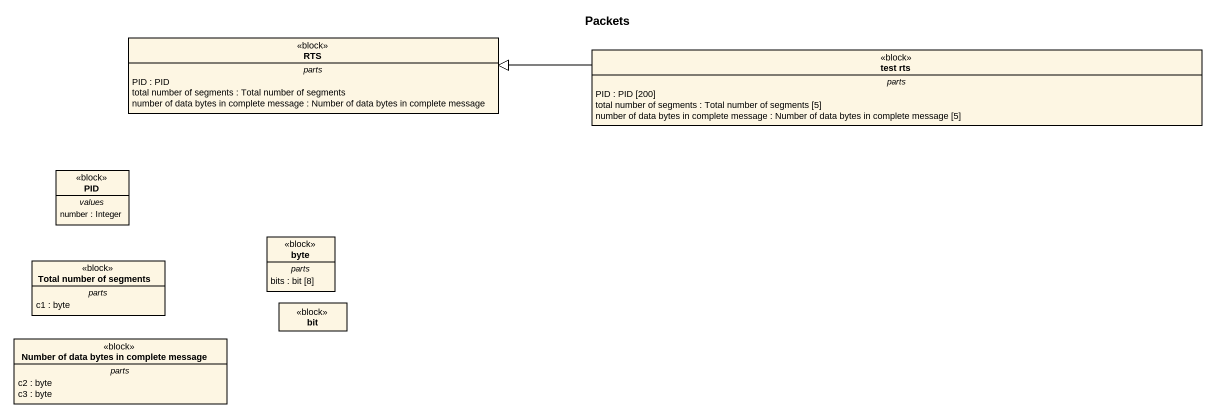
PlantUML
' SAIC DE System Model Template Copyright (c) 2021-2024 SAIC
@startuml
title Packets
hide circle
hide empty members
class RTS <<block>> {
  -- parts --
  PID : PID
  total number of segments : Total number of segments
  number of data bytes in complete message : Number of data bytes in complete message
}
class "test rts" as test_rts <<block>> {
  -- parts --
  PID : PID [200]
  total number of segments : Total number of segments [5]
  number of data bytes in complete message : Number of data bytes in complete message [5]
}
class PID <<block>> {
  -- values --
  number : Integer
}
class byte <<block>> {
  -- parts --
  bits : bit [8]
}
class "Total number of segments" as Total_number_of_segments <<block>> {
  -- parts --
  c1 : byte
}
class bit <<block>>
class "Number of data bytes in complete message" as Number_of_data_bytes_in <<block>> {
  -- parts --
  c2 : byte
  c3 : byte
}
test_rts -left-|> RTS
@enduml
